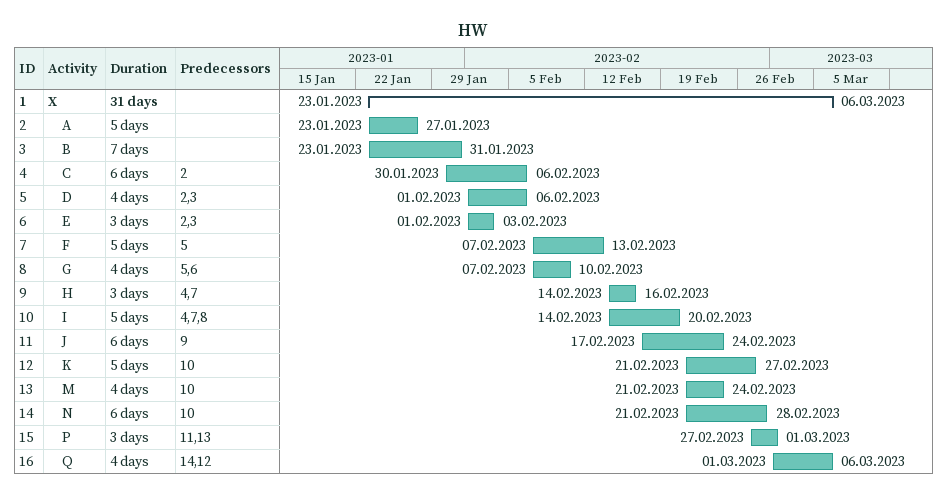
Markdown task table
HW

| ID | Level | Task | Duration | Start | Finish | Predecessors |
|---|---|---|---|---|---|---|
| 1 | 1 | **X** | 31d | 2023-01-23 | 2023-03-06 |  |
| 2 | 2 | A | 5d | 2023-01-23 | 2023-01-27 |  |
| 3 | 2 | B | 7d | 2023-01-23 | 2023-01-31 |  |
| 4 | 2 | C | 6d | 2023-01-30 | 2023-02-06 | 2 |
| 5 | 2 | D | 4d | 2023-02-01 | 2023-02-06 | 2, 3 |
| 6 | 2 | E | 3d | 2023-02-01 | 2023-02-03 | 2, 3 |
| 7 | 2 | F | 5d | 2023-02-07 | 2023-02-13 | 5 |
| 8 | 2 | G | 4d | 2023-02-07 | 2023-02-10 | 5, 6 |
| 9 | 2 | H | 3d | 2023-02-14 | 2023-02-16 | 4, 7 |
| 10 | 2 | I | 5d | 2023-02-14 | 2023-02-20 | 4, 7, 8 |
| 11 | 2 | J | 6d | 2023-02-17 | 2023-02-24 | 9 |
| 12 | 2 | K | 5d | 2023-02-21 | 2023-02-27 | 10 |
| 13 | 2 | M | 4d | 2023-02-21 | 2023-02-24 | 10 |
| 14 | 2 | N | 6d | 2023-02-21 | 2023-02-28 | 10 |
| 15 | 2 | P | 3d | 2023-02-27 | 2023-03-01 | 11, 13 |
| 16 | 2 | Q | 4d | 2023-03-01 | 2023-03-06 | 14, 12 |
